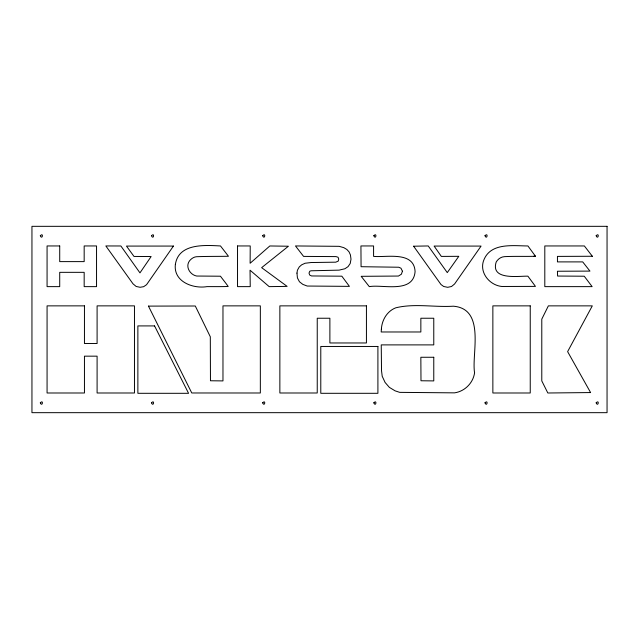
<?xml version="1.0" encoding="UTF-8"?>
<svg xmlns="http://www.w3.org/2000/svg" width="639" height="639" viewBox="0 0 639 639"><rect width="100%" height="100%" fill="white"/><g stroke="black" fill="none" stroke-linecap="round" stroke-linejoin="round"><path stroke-width="0.96" d="M535.49 256.263L527.918 245.951C513.524 245.943 491.447 242.421 484.146 259.282C478.499 271.679 489.083 285.17 501.791 286.472L535.45 286.392L527.902 276.184C519.164 275.84 490.313 280.689 496.168 262.086C497.845 259.122 500.952 256.878 504.403 256.654C514.754 256.111 525.13 256.59 535.49 256.263L533.621 256.319M237.532 245.951L237.532 286.631L250.24 286.631L250.033 270.193L269.179 286.631L287.135 286.384L261.639 267.661L288.413 246.231L269.834 245.967L250.129 263.268L250.224 245.951L237.532 245.951M175.35 264.586C173.417 281.679 193.002 288.972 206.996 286.623C214.057 286.584 221.134 286.719 228.195 286.472C225.743 282.965 223.011 279.65 220.463 276.216L196.724 276.04C189.959 274.842 185.006 266.559 189.647 260.688C191.341 258.691 193.753 256.966 196.421 256.734C207.092 256.279 217.779 256.455 228.458 256.263L220.479 245.951C204.696 245.152 178.489 243.155 175.35 264.586M402.426 271.2L401.412 274.187L398.456 276.048L361.187 276.32L369.318 286.655C382.226 284.107 413.177 294.06 415.086 271.631C414.152 250.68 385.988 257.725 373.583 256.367L373.583 245.951L360.931 245.951L361.075 266.703L398.768 267.238L400.98 268.22L402.426 271.2M296.967 273.117L297.431 277.941L299.459 281.767L302.83 284.379L307.199 286.04L349.413 286.368L341.841 276.184L311.544 275.952L309.691 275.034L309.012 273.101L309.779 271.224L311.113 270.784L339.061 270.137L344.876 268.763L348.031 266.663L350.204 263.532L351.003 259.202L350.42 254.905L349.046 251.862L346.849 249.458L343.814 247.66L339.149 246.327L295.482 245.951L303.581 256.399L336.018 256.606L338.055 257.245L338.734 259.059L338.239 261.095L335.779 262.174L311.113 262.533L305.067 263.252L301.608 264.865L299.236 266.966L297.423 270.209L296.967 273.117M381.371 329.261L381.195 331.976L420.853 331.976L420.853 318.238L433.769 318.238L433.769 344.892L381.243 344.892L381.523 370.756L382.218 376.283L385.093 382.457L389.343 387.354L395.086 390.836L399.718 392.362L454.521 392.857C464.761 391.38 473.124 383.041 474.585 372.793C471.358 354.222 485.967 308.765 453.323 306.201C434.304 307.391 414.376 303.253 395.789 307.806C387.034 311.137 381.842 320.195 381.371 329.261M40.313 235.727C42.302 240.488 43.811 231.941 40.313 235.727M40.313 402.826C42.302 407.578 43.811 399.04 40.313 402.826M151.483 235.727C153.472 240.488 154.981 231.941 151.483 235.727M151.483 402.826C153.472 407.578 154.981 399.04 151.483 402.826M262.653 235.727C264.642 240.488 266.151 231.941 262.653 235.727M262.653 402.826C264.642 407.578 266.151 399.04 262.653 402.826M373.823 235.727C375.812 240.488 377.322 231.941 373.823 235.727M373.823 402.826C375.812 407.578 377.322 399.04 373.823 402.826M484.993 235.727C486.982 240.488 488.492 231.941 484.993 235.727M484.993 402.826C486.982 407.578 488.492 399.04 484.993 402.826M596.163 235.727C598.152 240.488 599.662 231.941 596.163 235.727M596.163 402.826C598.152 407.578 599.662 399.04 596.163 402.826M413.617 246.215L440.99 284.515L443.658 286.48L447.651 287.31L451.525 286.504L454.593 283.972L481.063 246.087L434.113 246.071L441.333 256.407L458.786 256.319L447.276 272.613L428.226 245.951L413.617 246.215M590.596 392.562L547.831 392.993L541.784 380.9L541.784 319.141L548.366 305.865L592.297 305.865L567.616 351.626L590.596 392.562M173.433 246.071L146.555 284.698L143.647 286.687L140.077 287.286L136.163 286.464L133.024 283.836L105.842 245.951L120.867 245.975L139.965 272.877L151.131 256.535L133.998 256.439L126.482 246.087L173.433 246.071M148.464 306.113L191.772 392.977L260.345 392.993L260.345 305.865L222.971 305.865L222.971 380.908L210.463 380.764L210.311 336.785L195.294 306.001L148.464 306.113M592.345 256.263L557.448 256.399L557.448 261.894L582.704 261.894L589.957 271.104L557.432 271.24L557.583 276.048L584.246 276.216L592.129 286.631L544.803 286.631L544.803 245.951L584.365 245.951L592.345 256.263M607.05 226.326L31.95 226.326L31.95 412.674L607.05 412.674L607.05 226.326M59.715 245.951L47.07 245.951L47.07 286.631L59.715 286.631L59.715 272.334L84.172 272.334L84.172 286.631L96.545 286.631L96.545 245.951L84.172 245.951L84.172 261.615L59.715 261.615L59.715 245.951M84.452 305.865L47.07 305.865L47.07 392.993L84.452 392.993L84.452 356.163L97.096 356.163L97.096 392.993L134.47 392.993L134.47 305.865L97.096 305.865L97.096 343.518L84.452 343.518L84.452 305.865M366.435 305.865L279.858 305.865L279.858 392.993L317.24 392.993L317.24 318.238L329.884 318.238L329.884 342.967L366.435 342.967L366.435 305.865M530.242 305.865L492.861 305.865L492.861 392.993L530.242 392.993L530.242 305.865M154.558 325.914L137.872 325.914L137.872 393.304L188.577 393.312L154.558 325.914M377.905 346.458L320.786 346.458L320.786 393.304L377.905 393.304L377.905 346.458M433.769 357.265L420.845 357.265L420.989 380.764L433.769 380.908L433.769 357.265"/></g></svg>
